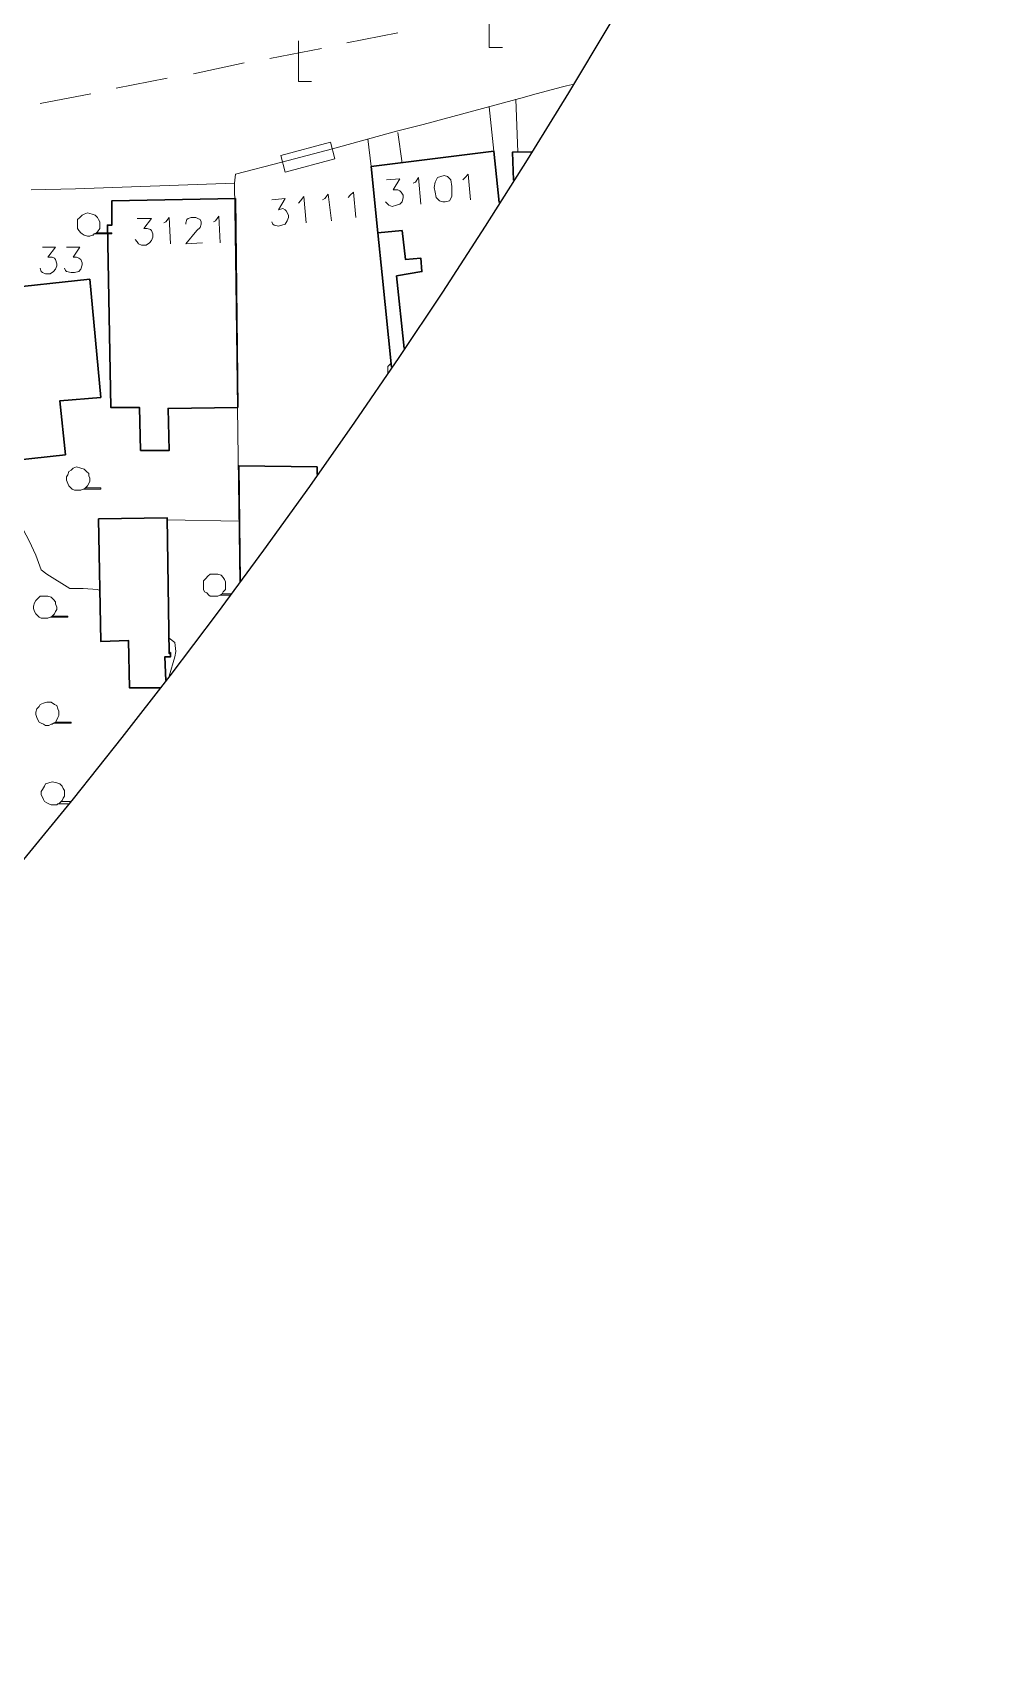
# Model space of a CAD drawing. Extents: x -2391 to 32076, y -11492 to 5852.
# Drawn here: x 4937.3 to 5011.5, y -1650.4 to -1526.2 of the extents above; entities that cross this region are included whole.
import ezdxf

# ---------------------------------------------------------------- set-up
doc = ezdxf.new("R2010")
doc.units = 0
doc.header["$LTSCALE"] = 7
for name, color, linetype in [('ALVE-CT', 3, 'CONTINUOUS'), ('PDF2_A101 - EDIFICACAO', 7, 'CONTINUOUS'), ('PDF2_A103 - PROJECAO_1', 7, 'CONTINUOUS'), ('PDF2_A119 - TELHEIRO', 7, 'CONTINUOUS'), ('PDF2_A123 - N DE PORTA', 7, 'CONTINUOUS'), ('PDF2_A124 - MURO', 7, 'CONTINUOUS'), ('PDF2_C301 - MEIO_FIO_2D', 7, 'CONTINUOUS'), ('PDF2_F602 - ARVORE_ISOLADA', 7, 'CONTINUOUS'), ('PDF2_I903 - POSTE', 7, 'CONTINUOUS'), ('PDF2_N1402 - CURVA_INTERMEDIARIA', 7, 'CONTINUOUS')]:
    doc.layers.add(name, color=color, linetype=linetype)

msp = doc.modelspace()

# ---------------------------------------------------------------- linework, layer by layer
at = {"layer": 'ALVE-CT'}
msp.add_circle((4550.796, -1271.53), 500, dxfattribs=at)
at = {"layer": 'PDF2_A101 - EDIFICACAO', "lineweight": 30}
for points in [[(4964.852, -1551.812), (4964.132, -1544.743), (4963.794, -1541.525), (4963.286, -1536.446), (4972.684, -1535.26), (4973.11, -1539.206)], [(4974.2, -1537.479), (4974.123, -1535.345), (4975.548, -1535.32)], [(4953.241, -1568.241), (4953.126, -1559.39), (4959.137, -1559.474), (4959.146, -1560.061)], [(4947.091, -1576.407), (4944.744, -1576.407), (4944.66, -1572.767), (4942.543, -1572.852), (4942.374, -1563.454), (4947.623, -1563.369), (4947.792, -1573.783), (4947.877, -1573.698), (4947.877, -1574.037), (4947.453, -1574.037), (4947.518, -1575.851)]]:
    msp.add_lwpolyline(points, dxfattribs=at)
for points in [[(4952.872, -1538.901), (4953.041, -1554.903), (4947.707, -1554.987), (4947.792, -1558.204), (4945.591, -1558.204), (4945.506, -1554.903), (4943.305, -1554.903), (4943.051, -1540.933), (4943.39, -1540.933), (4943.39, -1539.07)], [(4939.834, -1558.543), (4935.854, -1558.966), (4934.584, -1545.843), (4941.696, -1545.081), (4942.543, -1554.141), (4939.41, -1554.395)]]:
    msp.add_lwpolyline(points, close=True, dxfattribs=at)
at = {"layer": 'PDF2_A103 - PROJECAO_1', "lineweight": 30}
for points in [[(4965.809, -1550.392), (4965.233, -1544.827), (4967.18, -1544.489), (4967.096, -1543.473), (4965.91, -1543.557), (4965.656, -1541.356), (4963.794, -1541.525), (4963.286, -1536.446), (4972.684, -1535.26), (4973.11, -1539.206)], [(4974.2, -1537.479), (4974.123, -1535.345), (4975.548, -1535.32)]]:
    msp.add_lwpolyline(points, dxfattribs=at)
at = {"layer": 'PDF2_A119 - TELHEIRO', "lineweight": 9}
msp.add_lwpolyline([(4960.492, -1535.853), (4956.682, -1536.869), (4956.343, -1535.599), (4960.153, -1534.583)], close=True, dxfattribs=at)
at = {"layer": 'PDF2_A123 - N DE PORTA', "lineweight": 9}
for points in [[(4964.471, -1537.462), (4965.487, -1537.377), (4964.979, -1538.224), (4965.318, -1538.224), (4965.487, -1538.308), (4965.572, -1538.393), (4965.741, -1538.647), (4965.741, -1538.816), (4965.656, -1539.155), (4965.487, -1539.324), (4965.233, -1539.409), (4964.894, -1539.494), (4964.64, -1539.409), (4964.556, -1539.324), (4964.386, -1539.155)], [(4966.503, -1537.716), (4966.672, -1537.631), (4966.926, -1537.292), (4967.096, -1539.324)], [(4970.313, -1537.462), (4970.482, -1537.292), (4970.736, -1537.038), (4970.906, -1538.986)], [(4959.561, -1538.986), (4959.73, -1538.901), (4959.984, -1538.562), (4960.238, -1540.594)], [(4961.508, -1538.816), (4961.677, -1538.647), (4961.931, -1538.393), (4962.101, -1540.34)], [(4955.666, -1538.986), (4956.682, -1538.901), (4956.174, -1539.748), (4956.513, -1539.663), (4956.682, -1539.748), (4956.767, -1539.832), (4956.936, -1540.171), (4956.936, -1540.34), (4956.851, -1540.594), (4956.682, -1540.848), (4956.428, -1540.933), (4956.174, -1541.017), (4955.835, -1540.933), (4955.751, -1540.848), (4955.666, -1540.679)], [(4957.698, -1539.24), (4957.867, -1539.07), (4958.121, -1538.732), (4958.291, -1540.763)], [(4945.337, -1540.425), (4946.437, -1540.425), (4945.845, -1541.187), (4946.099, -1541.187), (4946.353, -1541.271), (4946.437, -1541.356), (4946.522, -1541.61), (4946.522, -1541.864), (4946.437, -1542.118), (4946.268, -1542.287), (4946.014, -1542.457), (4945.676, -1542.457), (4945.422, -1542.372), (4945.337, -1542.203), (4945.168, -1542.033)], [(4947.369, -1540.763), (4947.538, -1540.679), (4947.792, -1540.34), (4947.877, -1542.372)], [(4949.062, -1540.848), (4949.062, -1540.763), (4949.147, -1540.509), (4949.231, -1540.425), (4949.485, -1540.34), (4949.824, -1540.34), (4949.993, -1540.425), (4950.163, -1540.509), (4950.247, -1540.679), (4950.247, -1540.848), (4950.163, -1541.102), (4949.909, -1541.356), (4949.062, -1542.372), (4950.332, -1542.287)], [(4951.179, -1540.679), (4951.348, -1540.594), (4951.602, -1540.256), (4951.687, -1542.287)], [(4938.056, -1542.626), (4939.072, -1542.626), (4938.479, -1543.388), (4938.818, -1543.388), (4938.987, -1543.473), (4939.072, -1543.557), (4939.156, -1543.896), (4939.156, -1544.065), (4939.072, -1544.319), (4938.902, -1544.489), (4938.648, -1544.658), (4938.31, -1544.658), (4938.056, -1544.573), (4937.971, -1544.489), (4937.886, -1544.235)], [(4939.918, -1542.626), (4940.934, -1542.626), (4940.426, -1543.388), (4940.68, -1543.388), (4940.85, -1543.473), (4941.019, -1543.557), (4941.104, -1543.811), (4941.104, -1543.981), (4941.019, -1544.319), (4940.85, -1544.489), (4940.511, -1544.573), (4940.257, -1544.573), (4939.918, -1544.489), (4939.834, -1544.404), (4939.749, -1544.235)]]:
    msp.add_lwpolyline(points, dxfattribs=at)
msp.add_lwpolyline([(4968.62, -1537.208), (4968.366, -1537.292), (4968.196, -1537.631), (4968.112, -1538.054), (4968.196, -1538.393), (4968.281, -1538.816), (4968.535, -1539.07), (4968.789, -1539.155), (4968.958, -1539.155), (4969.297, -1539.07), (4969.466, -1538.732), (4969.466, -1538.224), (4969.466, -1537.97), (4969.382, -1537.462), (4969.128, -1537.208), (4968.874, -1537.123)], close=True, dxfattribs=at)
at = {"layer": 'PDF2_A124 - MURO', "lineweight": 9}
for points in [[(4937.209, -1538.224), (4940.596, -1538.139), (4952.787, -1537.716), (4952.872, -1537.038), (4956.428, -1536.107), (4960.323, -1535.091), (4965.233, -1533.736), (4967.265, -1533.228), (4975.054, -1531.112), (4975.647, -1530.942), (4977.848, -1530.35), (4978.272, -1530.265), (4978.716, -1530.149)], [(4972.345, -1531.874), (4972.684, -1535.26), (4973.117, -1539.196)], [(4974.377, -1531.281), (4974.546, -1535.345)], [(4963.032, -1534.329), (4963.286, -1536.446), (4963.794, -1541.525), (4964.132, -1544.743), (4964.852, -1551.812)], [(4965.318, -1533.821), (4965.656, -1536.192)], [(4952.787, -1537.716), (4953.196, -1568.302)], [(4953.126, -1563.623), (4947.623, -1563.538)]]:
    msp.add_lwpolyline(points, dxfattribs=at)
at = {"layer": 'PDF2_C301 - MEIO_FIO_2D', "lineweight": 9}
for points in [[(4961.423, -1526.963), (4965.318, -1526.201)], [(4955.497, -1528.148), (4959.476, -1527.386)], [(4949.655, -1529.334), (4953.549, -1528.487)], [(4943.728, -1530.434), (4947.623, -1529.672)], [(4937.886, -1531.62), (4941.781, -1530.858)]]:
    msp.add_lwpolyline(points, dxfattribs=at)
at = {"layer": 'PDF2_F602 - ARVORE_ISOLADA', "lineweight": 9}
for points in [[(4942.204, -1541.525), (4942.035, -1541.61), (4941.95, -1541.695), (4941.866, -1541.695), (4941.696, -1541.779), (4941.527, -1541.779), (4941.273, -1541.695), (4941.104, -1541.61), (4941.019, -1541.525), (4940.85, -1541.356), (4940.765, -1541.187), (4940.765, -1541.017), (4940.765, -1540.763), (4940.765, -1540.509), (4940.934, -1540.34), (4941.104, -1540.171), (4941.273, -1540.086), (4941.527, -1540.002), (4941.866, -1540.086), (4942.12, -1540.171), (4942.289, -1540.34), (4942.374, -1540.509), (4942.458, -1540.679), (4942.458, -1540.848), (4942.458, -1541.017), (4942.458, -1541.187), (4942.289, -1541.441), (4942.204, -1541.525), (4942.035, -1541.61), (4943.39, -1541.61), (4943.39, -1541.525)], [(4941.358, -1561.083), (4941.273, -1561.168), (4941.188, -1561.168), (4941.019, -1561.252), (4940.85, -1561.252), (4940.68, -1561.252), (4940.511, -1561.252), (4940.342, -1561.168), (4940.172, -1560.998), (4940.088, -1560.914), (4940.003, -1560.744), (4939.918, -1560.49), (4939.918, -1560.236), (4940.003, -1560.067), (4940.088, -1559.813), (4940.257, -1559.728), (4940.426, -1559.559), (4940.68, -1559.474), (4941.019, -1559.559), (4941.273, -1559.644), (4941.442, -1559.813), (4941.612, -1559.982), (4941.612, -1560.152), (4941.696, -1560.321), (4941.696, -1560.575), (4941.612, -1560.744), (4941.527, -1560.914), (4941.358, -1561.083), (4941.273, -1561.168), (4942.543, -1561.168), (4942.543, -1561.083)], [(4938.818, -1570.904), (4938.733, -1570.989), (4938.648, -1570.989), (4938.479, -1571.074), (4938.31, -1571.074), (4938.14, -1571.074), (4937.971, -1571.074), (4937.802, -1570.989), (4937.632, -1570.82), (4937.548, -1570.735), (4937.463, -1570.566), (4937.378, -1570.312), (4937.378, -1570.142), (4937.463, -1569.888), (4937.548, -1569.719), (4937.717, -1569.55), (4937.886, -1569.38), (4938.14, -1569.38), (4938.479, -1569.38), (4938.733, -1569.465), (4938.902, -1569.634), (4939.072, -1569.804), (4939.072, -1569.973), (4939.156, -1570.227), (4939.156, -1570.396), (4939.072, -1570.566), (4938.987, -1570.735), (4938.818, -1570.904), (4938.733, -1570.989), (4940.003, -1570.989), (4940.003, -1570.904)], [(4939.072, -1579.032), (4938.902, -1579.117), (4938.818, -1579.201), (4938.733, -1579.201), (4938.564, -1579.286), (4938.31, -1579.286), (4938.14, -1579.201), (4937.971, -1579.117), (4937.802, -1579.032), (4937.717, -1578.863), (4937.632, -1578.693), (4937.548, -1578.439), (4937.548, -1578.27), (4937.632, -1578.016), (4937.802, -1577.847), (4937.886, -1577.677), (4938.14, -1577.593), (4938.394, -1577.508), (4938.733, -1577.508), (4938.987, -1577.677), (4939.156, -1577.762), (4939.241, -1578.016), (4939.326, -1578.185), (4939.326, -1578.355), (4939.326, -1578.524), (4939.241, -1578.693), (4939.156, -1578.863), (4939.072, -1579.032), (4938.902, -1579.117), (4940.257, -1579.117), (4940.257, -1579.032)]]:
    msp.add_lwpolyline(points, close=True, dxfattribs=at)
for points in [[(4952.525, -1569.211), (4951.856, -1569.211), (4951.687, -1569.296), (4951.517, -1569.38), (4951.348, -1569.38), (4951.179, -1569.38), (4950.925, -1569.38), (4950.84, -1569.296), (4950.671, -1569.126), (4950.501, -1569.042), (4950.417, -1568.872), (4950.417, -1568.618), (4950.417, -1568.449), (4950.417, -1568.195), (4950.586, -1568.026), (4950.755, -1567.856), (4950.925, -1567.687), (4951.179, -1567.687), (4951.517, -1567.687), (4951.771, -1567.772), (4951.941, -1567.941), (4952.025, -1568.11), (4952.11, -1568.28), (4952.11, -1568.534), (4952.11, -1568.703), (4952.11, -1568.872), (4951.941, -1569.042), (4951.856, -1569.211), (4951.687, -1569.296), (4952.462, -1569.296)], [(4940.227, -1585.128), (4939.495, -1585.128), (4939.326, -1585.297), (4939.241, -1585.297), (4939.156, -1585.382), (4938.987, -1585.382), (4938.733, -1585.382), (4938.564, -1585.297), (4938.394, -1585.213), (4938.225, -1585.128), (4938.14, -1584.959), (4938.056, -1584.789), (4937.971, -1584.62), (4937.971, -1584.366), (4938.056, -1584.197), (4938.225, -1583.943), (4938.31, -1583.773), (4938.564, -1583.689), (4938.818, -1583.604), (4939.156, -1583.689), (4939.41, -1583.773), (4939.58, -1583.943), (4939.664, -1584.112), (4939.749, -1584.281), (4939.749, -1584.451), (4939.749, -1584.705), (4939.664, -1584.874), (4939.58, -1585.043), (4939.495, -1585.128), (4939.326, -1585.297), (4940.09, -1585.297)]]:
    msp.add_lwpolyline(points, dxfattribs=at)
at = {"layer": 'PDF2_I903 - POSTE', "lineweight": 9}
for points in [[(4973.361, -1527.302), (4972.345, -1527.302), (4972.345, -1524.084)], [(4958.714, -1529.926), (4957.698, -1529.926), (4957.698, -1526.794)]]:
    msp.add_lwpolyline(points, dxfattribs=at)
at = {"layer": 'PDF2_N1402 - CURVA_INTERMEDIARIA', "lineweight": 9}
for points in [[(4964.556, -1552.278), (4964.556, -1551.77), (4964.81, -1551.516)], [(4933.06, -1557.442), (4933.145, -1557.527), (4933.484, -1558.374), (4933.738, -1558.966), (4937.04, -1565.147), (4937.548, -1566.248), (4937.971, -1567.348), (4938.394, -1567.687), (4940.172, -1568.788), (4941.188, -1568.788), (4942.289, -1568.872), (4942.458, -1568.957)], [(4947.792, -1572.598), (4948.215, -1572.936), (4948.3, -1573.613), (4948.215, -1574.037), (4947.779, -1575.511)]]:
    msp.add_lwpolyline(points, dxfattribs=at)

doc.saveas('drawing.dxf')
